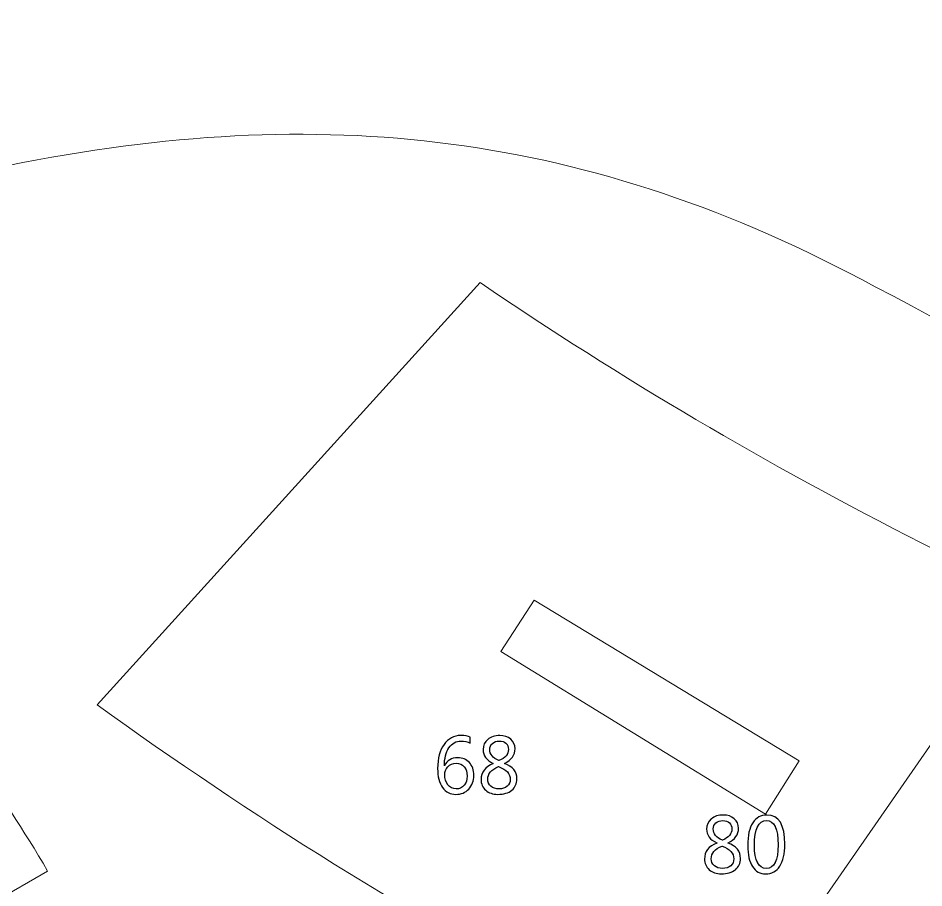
# Model space of a CAD drawing. Header units: centimetres. Extents: x -19.4 to 19.9, y -26.5 to 22.7.
# Drawn here: x 9.52 to 14.239, y -11.9 to -7.37 of the extents above; entities that cross this region are included whole.
import ezdxf

# ---------------------------------------------------------------- set-up
doc = ezdxf.new("R2010")
doc.units = ezdxf.units.CM
doc.header["$MEASUREMENT"] = 0
doc.layers.add('Camada 1', color=7, linetype='Continuous')

msp = doc.modelspace()

# ---------------------------------------------------------------- linework, layer by layer
at = {"layer": 'Camada 1', "color": 7, "lineweight": 9}
for points, knots in [([(7.19645, -11.39078), (7.17834, -11.4777), (7.15261, -11.53528), (7.10658, -11.64964), (7.10658, -11.64964), (7.00426, -11.94824), (6.9458, -12.1205), (7.2625, -12.23736), (7.2625, -12.23736), (7.42524, -12.2847), (7.56222, -12.33634), (7.67792, -12.39158), (7.67792, -12.39158), (8.25612, -12.63074), (8.28379, -13.49284), (8.06222, -14.07244), (8.06222, -14.07244), (7.90312, -14.33174), (8.12985, -14.64468), (8.34635, -14.5721), (8.34635, -14.5721), (8.34635, -14.5721), (10.51261, -13.85516), (10.51261, -13.85516), (10.51261, -13.85516), (10.45027, -13.62004), (10.3866, -13.39248), (10.30282, -13.1574), (10.30282, -13.1574), (10.30282, -13.1574), (9.75943, -13.37982), (9.75943, -13.37982), (9.75943, -13.37982), (9.75943, -13.37982), (9.65196, -13.0734), (9.65196, -13.0734), (9.65196, -13.0734), (9.65196, -13.0734), (10.19293, -12.83964), (10.19293, -12.83964), (10.19293, -12.83964), (10.07545, -12.58512), (9.97469, -12.34292), (9.8446, -12.10114), (9.8446, -12.10114), (9.8446, -12.10114), (9.28561, -12.41004), (9.28561, -12.41004), (9.28561, -12.41004), (9.28561, -12.41004), (9.11823, -12.13246), (9.11823, -12.13246), (9.11823, -12.13246), (9.11823, -12.13246), (9.67372, -11.81196), (9.67372, -11.81196), (9.67372, -11.81196), (9.54626, -11.59628), (9.42556, -11.4123), (9.2911, -11.21652), (9.2911, -11.21652), (9.2911, -11.21652), (8.7758, -11.55694), (8.7758, -11.55694), (8.7758, -11.55694), (8.7758, -11.55694), (8.59966, -11.28924), (8.59966, -11.28924), (8.59966, -11.28924), (8.59966, -11.28924), (9.08363, -10.9607), (9.08363, -10.9607), (9.08363, -10.9607), (8.93983, -10.76064), (8.80629, -10.5467), (8.67396, -10.342), (8.67396, -10.342), (8.67396, -10.342), (8.14573, -10.66632), (8.14573, -10.66632), (8.14573, -10.66632), (8.14573, -10.66632), (8.00262, -10.38486), (8.00262, -10.38486), (8.00262, -10.38486), (8.00262, -10.38486), (8.52443, -10.04256), (8.52443, -10.04256), (8.52443, -10.04256), (8.0212, -9.0515), (8.70751, -8.2985), (9.46802, -8.13704), (9.46802, -8.13704), (11.09261, -7.8101), (12.4897, -7.95706), (13.98482, -8.7694), (13.98482, -8.7694), (14.99996, -9.29474), (16.00137, -9.92246), (16.99467, -10.55402), (16.99467, -10.55402), (17.6037, -10.88394), (18.02344, -11.20762), (18.71948, -11.44536), (18.71948, -11.44536), (18.93572, -11.51192), (19.05844, -11.5514), (19.13972, -11.50868), (19.13972, -11.50868), (19.46327, -10.98524), (19.65925, -10.21248), (19.61815, -8.4746), (19.61815, -8.4746), (19.50839, -6.9784), (19.39746, -6.24118), (19.06685, -5.72082), (19.06685, -5.72082), (18.54663, -5.42754), (16.84974, -5.4812), (14.59497, -5.70444), (14.59497, -5.70444), (13.02089, -5.8212), (11.37442, -6.12376), (9.63661, -6.09544), (9.63661, -6.09544), (8.8524, -6.07016), (8.2565, -5.0562), (7.49029, -3.89738), (7.49029, -3.89738), (7.07465, -3.96578), (6.73533, -3.89846), (6.51279, -3.7086), (6.51279, -3.7086), (6.29751, -3.49826), (6.17681, -3.24938), (6.18123, -2.95512), (6.18123, -2.95512), (6.18213, -2.87114), (6.12349, -2.8403), (6.03036, -2.87408), (6.03036, -2.87408), (4.90413, -3.1053), (3.83605, -3.23604), (2.85293, -3.22862), (2.85293, -3.22862), (2.85293, -3.22862), (2.20467, -3.24034), (2.20467, -3.24034), (2.20467, -3.24034), (1.31001, -3.25706), (0.76008, -3.42442), (0.61744, -3.98142), (0.61744, -3.98142), (0.5844, -4.14354), (0.59169, -5.23704), (0.59013, -5.44748), (0.59013, -5.44748), (0.59013, -5.44748), (0.59369, -7.65022), (0.59369, -7.65022), (0.59369, -7.65022), (0.59369, -7.65022), (2.63687, -7.653), (2.63687, -7.653), (2.63687, -7.653), (2.63687, -7.653), (2.63373, -7.97834), (2.63373, -7.97834), (2.63373, -7.97834), (2.63373, -7.97834), (0.59327, -7.98396), (0.59327, -7.98396), (0.59327, -7.98396), (0.59327, -7.98396), (0.6027, -10.72576), (0.6027, -10.72576), (0.6027, -10.72576), (0.6027, -10.72576), (1.1918, -10.78494), (1.1918, -10.78494), (1.1918, -10.78494), (1.1918, -10.78494), (1.47828, -9.17798), (1.47828, -9.17798), (1.47828, -9.17798), (1.47828, -9.17798), (3.30648, -9.44822), (3.30648, -9.44822), (3.30648, -9.44822), (3.30648, -9.44822), (3.00578, -10.99664), (3.00578, -10.99664), (3.00578, -10.99664), (3.00578, -10.99664), (3.96695, -11.09554), (3.96695, -11.09554), (3.96695, -11.09554), (3.97141, -10.7116), (4.01579, -10.34626), (4.11147, -10.00816), (4.11147, -10.00816), (4.24042, -9.56108), (4.39908, -9.2238), (4.63538, -9.14708), (4.63538, -9.14708), (4.63538, -9.14708), (6.56322, -9.14732), (6.56322, -9.14732), (6.56322, -9.14732), (6.70063, -9.15452), (6.76234, -9.3749), (6.71689, -9.719), (6.71689, -9.719), (6.68061, -10.09176), (6.42141, -10.4), (6.28219, -10.7906), (6.28219, -10.7906), (6.19002, -11.04918), (6.21334, -11.09912), (6.41761, -11.09774), (6.41761, -11.09774), (6.41761, -11.09774), (7.05509, -11.09466), (7.05509, -11.09466), (7.05509, -11.09466), (7.14054, -11.12192), (7.21906, -11.23272), (7.19645, -11.39078)], [0, 0, 0, 0, 0.0172414, 0.0172414, 0.0172414, 0.0172414, 0.0344828, 0.0344828, 0.0344828, 0.0344828, 0.0517241, 0.0517241, 0.0517241, 0.0517241, 0.0689655, 0.0689655, 0.0689655, 0.0689655, 0.0862069, 0.0862069, 0.0862069, 0.0862069, 0.1034483, 0.1034483, 0.1034483, 0.1034483, 0.1206897, 0.1206897, 0.1206897, 0.1206897, 0.137931, 0.137931, 0.137931, 0.137931, 0.1551724, 0.1551724, 0.1551724, 0.1551724, 0.1724138, 0.1724138, 0.1724138, 0.1724138, 0.1896552, 0.1896552, 0.1896552, 0.1896552, 0.2068966, 0.2068966, 0.2068966, 0.2068966, 0.2241379, 0.2241379, 0.2241379, 0.2241379, 0.2413793, 0.2413793, 0.2413793, 0.2413793, 0.2586207, 0.2586207, 0.2586207, 0.2586207, 0.2758621, 0.2758621, 0.2758621, 0.2758621, 0.2931034, 0.2931034, 0.2931034, 0.2931034, 0.3103448, 0.3103448, 0.3103448, 0.3103448, 0.3275862, 0.3275862, 0.3275862, 0.3275862, 0.3448276, 0.3448276, 0.3448276, 0.3448276, 0.362069, 0.362069, 0.362069, 0.362069, 0.3793103, 0.3793103, 0.3793103, 0.3793103, 0.3965517, 0.3965517, 0.3965517, 0.3965517, 0.4137931, 0.4137931, 0.4137931, 0.4137931, 0.4310345, 0.4310345, 0.4310345, 0.4310345, 0.4482759, 0.4482759, 0.4482759, 0.4482759, 0.4655172, 0.4655172, 0.4655172, 0.4655172, 0.4827586, 0.4827586, 0.4827586, 0.4827586, 0.5, 0.5, 0.5, 0.5, 0.5172414, 0.5172414, 0.5172414, 0.5172414, 0.5344828, 0.5344828, 0.5344828, 0.5344828, 0.5517241, 0.5517241, 0.5517241, 0.5517241, 0.5689655, 0.5689655, 0.5689655, 0.5689655, 0.5862069, 0.5862069, 0.5862069, 0.5862069, 0.6034483, 0.6034483, 0.6034483, 0.6034483, 0.6206897, 0.6206897, 0.6206897, 0.6206897, 0.637931, 0.637931, 0.637931, 0.637931, 0.6551724, 0.6551724, 0.6551724, 0.6551724, 0.6724138, 0.6724138, 0.6724138, 0.6724138, 0.6896552, 0.6896552, 0.6896552, 0.6896552, 0.7068966, 0.7068966, 0.7068966, 0.7068966, 0.7241379, 0.7241379, 0.7241379, 0.7241379, 0.7413793, 0.7413793, 0.7413793, 0.7413793, 0.7586207, 0.7586207, 0.7586207, 0.7586207, 0.7758621, 0.7758621, 0.7758621, 0.7758621, 0.7931034, 0.7931034, 0.7931034, 0.7931034, 0.8103448, 0.8103448, 0.8103448, 0.8103448, 0.8275862, 0.8275862, 0.8275862, 0.8275862, 0.8448276, 0.8448276, 0.8448276, 0.8448276, 0.862069, 0.862069, 0.862069, 0.862069, 0.8793103, 0.8793103, 0.8793103, 0.8793103, 0.8965517, 0.8965517, 0.8965517, 0.8965517, 0.9137931, 0.9137931, 0.9137931, 0.9137931, 0.9310345, 0.9310345, 0.9310345, 0.9310345, 0.9482759, 0.9482759, 0.9482759, 0.9482759, 0.9655172, 0.9655172, 0.9655172, 0.9655172, 1, 1, 1, 1]), ([(9.93121, -10.94648), (9.93121, -10.94648), (11.92697, -8.74734), (11.92697, -8.74734), (11.92697, -8.74734), (13.38951, -9.7434), (14.99683, -10.55588), (16.74211, -11.19342), (16.74211, -11.19342), (16.74211, -11.19342), (16.34909, -11.85574), (16.34909, -11.85574), (16.34909, -11.85574), (16.34909, -11.85574), (14.40107, -10.97), (14.40107, -10.97), (14.40107, -10.97), (14.40107, -10.97), (13.53987, -12.21242), (13.53987, -12.21242), (13.53987, -12.21242), (13.53987, -12.21242), (15.61777, -13.17442), (15.61777, -13.17442), (15.61777, -13.17442), (15.61777, -13.17442), (15.27133, -13.78306), (15.27133, -13.78306), (15.27133, -13.78306), (13.30771, -13.05998), (11.53683, -12.10334), (9.93121, -10.94648)], [0, 0, 0, 0, 0.1111111, 0.1111111, 0.1111111, 0.1111111, 0.2222222, 0.2222222, 0.2222222, 0.2222222, 0.3333333, 0.3333333, 0.3333333, 0.3333333, 0.4444444, 0.4444444, 0.4444444, 0.4444444, 0.5555556, 0.5555556, 0.5555556, 0.5555556, 0.6666667, 0.6666667, 0.6666667, 0.6666667, 0.7777778, 0.7777778, 0.7777778, 0.7777778, 1, 1, 1, 1]), ([(12.20825, -10.4015), (12.20825, -10.4015), (12.03535, -10.6694), (12.03535, -10.6694), (12.03535, -10.6694), (12.03535, -10.6694), (13.41313, -11.51678), (13.41313, -11.51678), (13.41313, -11.51678), (13.41313, -11.51678), (13.58967, -11.23796), (13.58967, -11.23796), (13.58967, -11.23796), (13.58967, -11.23796), (12.20825, -10.4015), (12.20825, -10.4015)], [0, 0, 0, 0, 0.2, 0.2, 0.2, 0.2, 0.4, 0.4, 0.4, 0.4, 0.6, 0.6, 0.6, 0.6, 1, 1, 1, 1])]:
    msp.add_open_spline(points, degree=3, knots=knots, dxfattribs=at)
at = {"layer": 'Camada 1', "color": 7}
for points, knots in [([(11.87563, -11.11477), (11.87563, -11.11477), (11.87563, -11.14687), (11.87563, -11.14687), (11.87563, -11.14687), (11.86032, -11.13904), (11.84424, -11.13509), (11.8273, -11.13509), (11.8273, -11.13509), (11.80105, -11.13509), (11.78003, -11.1468), (11.76422, -11.17023), (11.76422, -11.17023), (11.74849, -11.19365), (11.74059, -11.22505), (11.74059, -11.26435), (11.74059, -11.26435), (11.74059, -11.26435), (11.74143, -11.26435), (11.74143, -11.26435), (11.74143, -11.26435), (11.75519, -11.23634), (11.77777, -11.2223), (11.80917, -11.2223), (11.80917, -11.2223), (11.83506, -11.2223), (11.85559, -11.23062), (11.87091, -11.2472), (11.87091, -11.2472), (11.88622, -11.26385), (11.89384, -11.28608), (11.89384, -11.31395), (11.89384, -11.31395), (11.89384, -11.34302), (11.88509, -11.3668), (11.86759, -11.38521), (11.86759, -11.38521), (11.85009, -11.40363), (11.82787, -11.4128), (11.80091, -11.4128), (11.80091, -11.4128), (11.77114, -11.4128), (11.74778, -11.40095), (11.73085, -11.37724), (11.73085, -11.37724), (11.71392, -11.35353), (11.70545, -11.32023), (11.70545, -11.27733), (11.70545, -11.27733), (11.70545, -11.22533), (11.71653, -11.18384), (11.73868, -11.15287), (11.73868, -11.15287), (11.76084, -11.12182), (11.79012, -11.1063), (11.82646, -11.1063), (11.82646, -11.1063), (11.84713, -11.1063), (11.8635, -11.10912), (11.87563, -11.11477)], [0, 0, 0, 0, 0.0625, 0.0625, 0.0625, 0.0625, 0.125, 0.125, 0.125, 0.125, 0.1875, 0.1875, 0.1875, 0.1875, 0.25, 0.25, 0.25, 0.25, 0.3125, 0.3125, 0.3125, 0.3125, 0.375, 0.375, 0.375, 0.375, 0.4375, 0.4375, 0.4375, 0.4375, 0.5, 0.5, 0.5, 0.5, 0.5625, 0.5625, 0.5625, 0.5625, 0.625, 0.625, 0.625, 0.625, 0.6875, 0.6875, 0.6875, 0.6875, 0.75, 0.75, 0.75, 0.75, 0.8125, 0.8125, 0.8125, 0.8125, 0.875, 0.875, 0.875, 0.875, 1, 1, 1, 1]), ([(11.99544, -11.25235), (11.99544, -11.25235), (11.99544, -11.25151), (11.99544, -11.25151), (11.99544, -11.25151), (11.95988, -11.235), (11.9421, -11.21101), (11.9421, -11.17954), (11.9421, -11.17954), (11.9421, -11.15816), (11.95021, -11.14059), (11.96651, -11.1269), (11.96651, -11.1269), (11.98281, -11.11315), (12.00376, -11.1063), (12.02945, -11.1063), (12.02945, -11.1063), (12.05259, -11.1063), (12.07164, -11.11272), (12.08653, -11.12556), (12.08653, -11.12556), (12.10141, -11.13841), (12.10889, -11.15484), (12.10889, -11.17495), (12.10889, -11.17495), (12.10889, -11.20783), (12.09055, -11.2333), (12.05386, -11.25151), (12.05386, -11.25151), (12.05386, -11.25151), (12.05386, -11.25235), (12.05386, -11.25235), (12.05386, -11.25235), (12.09704, -11.26781), (12.11863, -11.29455), (12.11863, -11.33258), (12.11863, -11.33258), (12.11863, -11.35713), (12.10981, -11.3766), (12.09217, -11.39107), (12.09217, -11.39107), (12.0746, -11.40553), (12.05005, -11.4128), (12.01865, -11.4128), (12.01865, -11.4128), (11.99332, -11.4128), (11.97251, -11.4056), (11.95607, -11.39128), (11.95607, -11.39128), (11.9397, -11.37696), (11.93151, -11.35833), (11.93151, -11.33547), (11.93151, -11.33547), (11.93151, -11.29744), (11.95282, -11.26971), (11.99544, -11.25235)], [0, 0, 0, 0, 0.0666667, 0.0666667, 0.0666667, 0.0666667, 0.1333333, 0.1333333, 0.1333333, 0.1333333, 0.2, 0.2, 0.2, 0.2, 0.2666667, 0.2666667, 0.2666667, 0.2666667, 0.3333333, 0.3333333, 0.3333333, 0.3333333, 0.4, 0.4, 0.4, 0.4, 0.4666667, 0.4666667, 0.4666667, 0.4666667, 0.5333333, 0.5333333, 0.5333333, 0.5333333, 0.6, 0.6, 0.6, 0.6, 0.6666667, 0.6666667, 0.6666667, 0.6666667, 0.7333333, 0.7333333, 0.7333333, 0.7333333, 0.8, 0.8, 0.8, 0.8, 0.8666667, 0.8666667, 0.8666667, 0.8666667, 1, 1, 1, 1]), ([(12.07418, -11.17919), (12.07418, -11.1655), (12.06988, -11.15477), (12.06134, -11.14687), (12.06134, -11.14687), (12.0528, -11.13904), (12.04109, -11.13509), (12.02634, -11.13509), (12.02634, -11.13509), (12.01251, -11.13509), (12.0008, -11.13918), (11.9912, -11.14744), (11.9912, -11.14744), (11.98161, -11.15562), (11.97681, -11.16606), (11.97681, -11.17876), (11.97681, -11.17876), (11.97681, -11.20459), (11.9929, -11.22399), (12.02507, -11.23711), (12.02507, -11.23711), (12.05781, -11.22357), (12.07418, -11.20431), (12.07418, -11.17919)], [0, 0, 0, 0, 0.1428571, 0.1428571, 0.1428571, 0.1428571, 0.2857143, 0.2857143, 0.2857143, 0.2857143, 0.4285714, 0.4285714, 0.4285714, 0.4285714, 0.5714286, 0.5714286, 0.5714286, 0.5714286, 0.7142857, 0.7142857, 0.7142857, 0.7142857, 1, 1, 1, 1]), ([(11.80162, -11.25108), (11.78412, -11.25108), (11.76994, -11.25701), (11.75907, -11.26886), (11.75907, -11.26886), (11.74814, -11.28079), (11.7427, -11.29476), (11.7427, -11.31092), (11.7427, -11.31092), (11.7427, -11.33124), (11.74814, -11.34852), (11.75893, -11.36292), (11.75893, -11.36292), (11.76973, -11.37724), (11.78412, -11.38444), (11.80204, -11.38444), (11.80204, -11.38444), (11.81912, -11.38444), (11.83295, -11.37816), (11.84339, -11.36567), (11.84339, -11.36567), (11.8539, -11.35318), (11.85912, -11.33738), (11.85912, -11.31818), (11.85912, -11.31818), (11.85912, -11.29716), (11.85411, -11.28079), (11.84402, -11.26886), (11.84402, -11.26886), (11.83393, -11.25701), (11.81982, -11.25108), (11.80162, -11.25108)], [0, 0, 0, 0, 0.1111111, 0.1111111, 0.1111111, 0.1111111, 0.2222222, 0.2222222, 0.2222222, 0.2222222, 0.3333333, 0.3333333, 0.3333333, 0.3333333, 0.4444444, 0.4444444, 0.4444444, 0.4444444, 0.5555556, 0.5555556, 0.5555556, 0.5555556, 0.6666667, 0.6666667, 0.6666667, 0.6666667, 0.7777778, 0.7777778, 0.7777778, 0.7777778, 1, 1, 1, 1]), ([(12.02281, -11.26844), (11.98507, -11.28347), (11.96623, -11.30534), (11.96623, -11.33392), (11.96623, -11.33392), (11.96623, -11.34866), (11.97173, -11.3608), (11.98267, -11.37025), (11.98267, -11.37025), (11.9936, -11.37971), (12.008, -11.38444), (12.02592, -11.38444), (12.02592, -11.38444), (12.04299, -11.38444), (12.05689, -11.37978), (12.06769, -11.37047), (12.06769, -11.37047), (12.07848, -11.36115), (12.08392, -11.34937), (12.08392, -11.33512), (12.08392, -11.33512), (12.08392, -11.30534), (12.06353, -11.28305), (12.02281, -11.26844)], [0, 0, 0, 0, 0.1428571, 0.1428571, 0.1428571, 0.1428571, 0.2857143, 0.2857143, 0.2857143, 0.2857143, 0.4285714, 0.4285714, 0.4285714, 0.4285714, 0.5714286, 0.5714286, 0.5714286, 0.5714286, 0.7142857, 0.7142857, 0.7142857, 0.7142857, 1, 1, 1, 1]), ([(13.15994, -11.66639), (13.15994, -11.66639), (13.15994, -11.66555), (13.15994, -11.66555), (13.15994, -11.66555), (13.12438, -11.64904), (13.1066, -11.62505), (13.1066, -11.59358), (13.1066, -11.59358), (13.1066, -11.5722), (13.11471, -11.55463), (13.13101, -11.54094), (13.13101, -11.54094), (13.14731, -11.52719), (13.16826, -11.52034), (13.19395, -11.52034), (13.19395, -11.52034), (13.21709, -11.52034), (13.23614, -11.52676), (13.25103, -11.5396), (13.25103, -11.5396), (13.26591, -11.55245), (13.27339, -11.56888), (13.27339, -11.58899), (13.27339, -11.58899), (13.27339, -11.62187), (13.25505, -11.64734), (13.21836, -11.66555), (13.21836, -11.66555), (13.21836, -11.66555), (13.21836, -11.66639), (13.21836, -11.66639), (13.21836, -11.66639), (13.26154, -11.68185), (13.28313, -11.70859), (13.28313, -11.74662), (13.28313, -11.74662), (13.28313, -11.77117), (13.27431, -11.79064), (13.25667, -11.80511), (13.25667, -11.80511), (13.2391, -11.81957), (13.21455, -11.82684), (13.18315, -11.82684), (13.18315, -11.82684), (13.15782, -11.82684), (13.13701, -11.81964), (13.12057, -11.80532), (13.12057, -11.80532), (13.1042, -11.791), (13.09601, -11.77237), (13.09601, -11.74951), (13.09601, -11.74951), (13.09601, -11.71148), (13.11732, -11.68375), (13.15994, -11.66639)], [0, 0, 0, 0, 0.0666667, 0.0666667, 0.0666667, 0.0666667, 0.1333333, 0.1333333, 0.1333333, 0.1333333, 0.2, 0.2, 0.2, 0.2, 0.2666667, 0.2666667, 0.2666667, 0.2666667, 0.3333333, 0.3333333, 0.3333333, 0.3333333, 0.4, 0.4, 0.4, 0.4, 0.4666667, 0.4666667, 0.4666667, 0.4666667, 0.5333333, 0.5333333, 0.5333333, 0.5333333, 0.6, 0.6, 0.6, 0.6, 0.6666667, 0.6666667, 0.6666667, 0.6666667, 0.7333333, 0.7333333, 0.7333333, 0.7333333, 0.8, 0.8, 0.8, 0.8, 0.8666667, 0.8666667, 0.8666667, 0.8666667, 1, 1, 1, 1]), ([(13.23868, -11.59323), (13.23868, -11.57954), (13.23438, -11.56881), (13.22584, -11.56091), (13.22584, -11.56091), (13.2173, -11.55308), (13.20559, -11.54913), (13.19084, -11.54913), (13.19084, -11.54913), (13.17701, -11.54913), (13.1653, -11.55322), (13.1557, -11.56148), (13.1557, -11.56148), (13.14611, -11.56966), (13.14131, -11.5801), (13.14131, -11.5928), (13.14131, -11.5928), (13.14131, -11.61863), (13.1574, -11.63803), (13.18957, -11.65115), (13.18957, -11.65115), (13.22231, -11.63761), (13.23868, -11.61835), (13.23868, -11.59323)], [0, 0, 0, 0, 0.1428571, 0.1428571, 0.1428571, 0.1428571, 0.2857143, 0.2857143, 0.2857143, 0.2857143, 0.4285714, 0.4285714, 0.4285714, 0.4285714, 0.5714286, 0.5714286, 0.5714286, 0.5714286, 0.7142857, 0.7142857, 0.7142857, 0.7142857, 1, 1, 1, 1]), ([(13.41465, -11.82684), (13.3853, -11.82684), (13.36236, -11.81421), (13.34593, -11.78902), (13.34593, -11.78902), (13.32949, -11.76376), (13.32123, -11.72728), (13.32123, -11.67959), (13.32123, -11.67959), (13.32123, -11.62716), (13.32984, -11.58758), (13.34698, -11.5607), (13.34698, -11.5607), (13.36413, -11.53382), (13.38889, -11.52034), (13.42128, -11.52034), (13.42128, -11.52034), (13.4833, -11.52034), (13.51427, -11.571), (13.51427, -11.67232), (13.51427, -11.67232), (13.51427, -11.72256), (13.50552, -11.7608), (13.48803, -11.78726), (13.48803, -11.78726), (13.47053, -11.81365), (13.44605, -11.82684), (13.41465, -11.82684)], [0, 0, 0, 0, 0.125, 0.125, 0.125, 0.125, 0.25, 0.25, 0.25, 0.25, 0.375, 0.375, 0.375, 0.375, 0.5, 0.5, 0.5, 0.5, 0.625, 0.625, 0.625, 0.625, 0.75, 0.75, 0.75, 0.75, 1, 1, 1, 1]), ([(13.41937, -11.54913), (13.37711, -11.54913), (13.35594, -11.5921), (13.35594, -11.67804), (13.35594, -11.67804), (13.35594, -11.75833), (13.37669, -11.79848), (13.41818, -11.79848), (13.41818, -11.79848), (13.4591, -11.79848), (13.47956, -11.75762), (13.47956, -11.67599), (13.47956, -11.67599), (13.47956, -11.59139), (13.45952, -11.54913), (13.41937, -11.54913)], [0, 0, 0, 0, 0.2, 0.2, 0.2, 0.2, 0.4, 0.4, 0.4, 0.4, 0.6, 0.6, 0.6, 0.6, 1, 1, 1, 1]), ([(13.18731, -11.68248), (13.14957, -11.69751), (13.13073, -11.71938), (13.13073, -11.74796), (13.13073, -11.74796), (13.13073, -11.7627), (13.13623, -11.77484), (13.14717, -11.78429), (13.14717, -11.78429), (13.1581, -11.79375), (13.1725, -11.79848), (13.19042, -11.79848), (13.19042, -11.79848), (13.20749, -11.79848), (13.22139, -11.79382), (13.23219, -11.78451), (13.23219, -11.78451), (13.24298, -11.77519), (13.24842, -11.76341), (13.24842, -11.74916), (13.24842, -11.74916), (13.24842, -11.71938), (13.22803, -11.69709), (13.18731, -11.68248)], [0, 0, 0, 0, 0.1428571, 0.1428571, 0.1428571, 0.1428571, 0.2857143, 0.2857143, 0.2857143, 0.2857143, 0.4285714, 0.4285714, 0.4285714, 0.4285714, 0.5714286, 0.5714286, 0.5714286, 0.5714286, 0.7142857, 0.7142857, 0.7142857, 0.7142857, 1, 1, 1, 1])]:
    msp.add_open_spline(points, degree=3, knots=knots, dxfattribs=at)
at = {"layer": 'Camada 1', "color": 250, "lineweight": 9}
for points, knots in [([(11.87563, -11.11477), (11.87563, -11.11477), (11.87563, -11.14687), (11.87563, -11.14687), (11.87563, -11.14687), (11.86032, -11.13904), (11.84424, -11.13509), (11.8273, -11.13509), (11.8273, -11.13509), (11.80105, -11.13509), (11.78003, -11.1468), (11.76422, -11.17023), (11.76422, -11.17023), (11.74849, -11.19365), (11.74059, -11.22505), (11.74059, -11.26435), (11.74059, -11.26435), (11.74059, -11.26435), (11.74143, -11.26435), (11.74143, -11.26435), (11.74143, -11.26435), (11.75519, -11.23634), (11.77777, -11.2223), (11.80917, -11.2223), (11.80917, -11.2223), (11.83506, -11.2223), (11.85559, -11.23062), (11.87091, -11.2472), (11.87091, -11.2472), (11.88622, -11.26385), (11.89384, -11.28608), (11.89384, -11.31395), (11.89384, -11.31395), (11.89384, -11.34302), (11.88509, -11.3668), (11.86759, -11.38521), (11.86759, -11.38521), (11.85009, -11.40363), (11.82787, -11.4128), (11.80091, -11.4128), (11.80091, -11.4128), (11.77114, -11.4128), (11.74778, -11.40095), (11.73085, -11.37724), (11.73085, -11.37724), (11.71392, -11.35353), (11.70545, -11.32023), (11.70545, -11.27733), (11.70545, -11.27733), (11.70545, -11.22533), (11.71653, -11.18384), (11.73868, -11.15287), (11.73868, -11.15287), (11.76084, -11.12182), (11.79012, -11.1063), (11.82646, -11.1063), (11.82646, -11.1063), (11.84713, -11.1063), (11.8635, -11.10912), (11.87563, -11.11477)], [0, 0, 0, 0, 0.0625, 0.0625, 0.0625, 0.0625, 0.125, 0.125, 0.125, 0.125, 0.1875, 0.1875, 0.1875, 0.1875, 0.25, 0.25, 0.25, 0.25, 0.3125, 0.3125, 0.3125, 0.3125, 0.375, 0.375, 0.375, 0.375, 0.4375, 0.4375, 0.4375, 0.4375, 0.5, 0.5, 0.5, 0.5, 0.5625, 0.5625, 0.5625, 0.5625, 0.625, 0.625, 0.625, 0.625, 0.6875, 0.6875, 0.6875, 0.6875, 0.75, 0.75, 0.75, 0.75, 0.8125, 0.8125, 0.8125, 0.8125, 0.875, 0.875, 0.875, 0.875, 1, 1, 1, 1]), ([(11.99544, -11.25235), (11.99544, -11.25235), (11.99544, -11.25151), (11.99544, -11.25151), (11.99544, -11.25151), (11.95988, -11.235), (11.9421, -11.21101), (11.9421, -11.17954), (11.9421, -11.17954), (11.9421, -11.15816), (11.95021, -11.14059), (11.96651, -11.1269), (11.96651, -11.1269), (11.98281, -11.11315), (12.00376, -11.1063), (12.02945, -11.1063), (12.02945, -11.1063), (12.05259, -11.1063), (12.07164, -11.11272), (12.08653, -11.12556), (12.08653, -11.12556), (12.10141, -11.13841), (12.10889, -11.15484), (12.10889, -11.17495), (12.10889, -11.17495), (12.10889, -11.20783), (12.09055, -11.2333), (12.05386, -11.25151), (12.05386, -11.25151), (12.05386, -11.25151), (12.05386, -11.25235), (12.05386, -11.25235), (12.05386, -11.25235), (12.09704, -11.26781), (12.11863, -11.29455), (12.11863, -11.33258), (12.11863, -11.33258), (12.11863, -11.35713), (12.10981, -11.3766), (12.09217, -11.39107), (12.09217, -11.39107), (12.0746, -11.40553), (12.05005, -11.4128), (12.01865, -11.4128), (12.01865, -11.4128), (11.99332, -11.4128), (11.97251, -11.4056), (11.95607, -11.39128), (11.95607, -11.39128), (11.9397, -11.37696), (11.93151, -11.35833), (11.93151, -11.33547), (11.93151, -11.33547), (11.93151, -11.29744), (11.95282, -11.26971), (11.99544, -11.25235)], [0, 0, 0, 0, 0.0666667, 0.0666667, 0.0666667, 0.0666667, 0.1333333, 0.1333333, 0.1333333, 0.1333333, 0.2, 0.2, 0.2, 0.2, 0.2666667, 0.2666667, 0.2666667, 0.2666667, 0.3333333, 0.3333333, 0.3333333, 0.3333333, 0.4, 0.4, 0.4, 0.4, 0.4666667, 0.4666667, 0.4666667, 0.4666667, 0.5333333, 0.5333333, 0.5333333, 0.5333333, 0.6, 0.6, 0.6, 0.6, 0.6666667, 0.6666667, 0.6666667, 0.6666667, 0.7333333, 0.7333333, 0.7333333, 0.7333333, 0.8, 0.8, 0.8, 0.8, 0.8666667, 0.8666667, 0.8666667, 0.8666667, 1, 1, 1, 1]), ([(12.07418, -11.17919), (12.07418, -11.1655), (12.06988, -11.15477), (12.06134, -11.14687), (12.06134, -11.14687), (12.0528, -11.13904), (12.04109, -11.13509), (12.02634, -11.13509), (12.02634, -11.13509), (12.01251, -11.13509), (12.0008, -11.13918), (11.9912, -11.14744), (11.9912, -11.14744), (11.98161, -11.15562), (11.97681, -11.16606), (11.97681, -11.17876), (11.97681, -11.17876), (11.97681, -11.20459), (11.9929, -11.22399), (12.02507, -11.23711), (12.02507, -11.23711), (12.05781, -11.22357), (12.07418, -11.20431), (12.07418, -11.17919)], [0, 0, 0, 0, 0.1428571, 0.1428571, 0.1428571, 0.1428571, 0.2857143, 0.2857143, 0.2857143, 0.2857143, 0.4285714, 0.4285714, 0.4285714, 0.4285714, 0.5714286, 0.5714286, 0.5714286, 0.5714286, 0.7142857, 0.7142857, 0.7142857, 0.7142857, 1, 1, 1, 1]), ([(11.80162, -11.25108), (11.78412, -11.25108), (11.76994, -11.25701), (11.75907, -11.26886), (11.75907, -11.26886), (11.74814, -11.28079), (11.7427, -11.29476), (11.7427, -11.31092), (11.7427, -11.31092), (11.7427, -11.33124), (11.74814, -11.34852), (11.75893, -11.36292), (11.75893, -11.36292), (11.76973, -11.37724), (11.78412, -11.38444), (11.80204, -11.38444), (11.80204, -11.38444), (11.81912, -11.38444), (11.83295, -11.37816), (11.84339, -11.36567), (11.84339, -11.36567), (11.8539, -11.35318), (11.85912, -11.33738), (11.85912, -11.31818), (11.85912, -11.31818), (11.85912, -11.29716), (11.85411, -11.28079), (11.84402, -11.26886), (11.84402, -11.26886), (11.83393, -11.25701), (11.81982, -11.25108), (11.80162, -11.25108)], [0, 0, 0, 0, 0.1111111, 0.1111111, 0.1111111, 0.1111111, 0.2222222, 0.2222222, 0.2222222, 0.2222222, 0.3333333, 0.3333333, 0.3333333, 0.3333333, 0.4444444, 0.4444444, 0.4444444, 0.4444444, 0.5555556, 0.5555556, 0.5555556, 0.5555556, 0.6666667, 0.6666667, 0.6666667, 0.6666667, 0.7777778, 0.7777778, 0.7777778, 0.7777778, 1, 1, 1, 1]), ([(12.02281, -11.26844), (11.98507, -11.28347), (11.96623, -11.30534), (11.96623, -11.33392), (11.96623, -11.33392), (11.96623, -11.34866), (11.97173, -11.3608), (11.98267, -11.37025), (11.98267, -11.37025), (11.9936, -11.37971), (12.008, -11.38444), (12.02592, -11.38444), (12.02592, -11.38444), (12.04299, -11.38444), (12.05689, -11.37978), (12.06769, -11.37047), (12.06769, -11.37047), (12.07848, -11.36115), (12.08392, -11.34937), (12.08392, -11.33512), (12.08392, -11.33512), (12.08392, -11.30534), (12.06353, -11.28305), (12.02281, -11.26844)], [0, 0, 0, 0, 0.1428571, 0.1428571, 0.1428571, 0.1428571, 0.2857143, 0.2857143, 0.2857143, 0.2857143, 0.4285714, 0.4285714, 0.4285714, 0.4285714, 0.5714286, 0.5714286, 0.5714286, 0.5714286, 0.7142857, 0.7142857, 0.7142857, 0.7142857, 1, 1, 1, 1]), ([(13.15994, -11.66639), (13.15994, -11.66639), (13.15994, -11.66555), (13.15994, -11.66555), (13.15994, -11.66555), (13.12438, -11.64904), (13.1066, -11.62505), (13.1066, -11.59358), (13.1066, -11.59358), (13.1066, -11.5722), (13.11471, -11.55463), (13.13101, -11.54094), (13.13101, -11.54094), (13.14731, -11.52719), (13.16826, -11.52034), (13.19395, -11.52034), (13.19395, -11.52034), (13.21709, -11.52034), (13.23614, -11.52676), (13.25103, -11.5396), (13.25103, -11.5396), (13.26591, -11.55245), (13.27339, -11.56888), (13.27339, -11.58899), (13.27339, -11.58899), (13.27339, -11.62187), (13.25505, -11.64734), (13.21836, -11.66555), (13.21836, -11.66555), (13.21836, -11.66555), (13.21836, -11.66639), (13.21836, -11.66639), (13.21836, -11.66639), (13.26154, -11.68185), (13.28313, -11.70859), (13.28313, -11.74662), (13.28313, -11.74662), (13.28313, -11.77117), (13.27431, -11.79064), (13.25667, -11.80511), (13.25667, -11.80511), (13.2391, -11.81957), (13.21455, -11.82684), (13.18315, -11.82684), (13.18315, -11.82684), (13.15782, -11.82684), (13.13701, -11.81964), (13.12057, -11.80532), (13.12057, -11.80532), (13.1042, -11.791), (13.09601, -11.77237), (13.09601, -11.74951), (13.09601, -11.74951), (13.09601, -11.71148), (13.11732, -11.68375), (13.15994, -11.66639)], [0, 0, 0, 0, 0.0666667, 0.0666667, 0.0666667, 0.0666667, 0.1333333, 0.1333333, 0.1333333, 0.1333333, 0.2, 0.2, 0.2, 0.2, 0.2666667, 0.2666667, 0.2666667, 0.2666667, 0.3333333, 0.3333333, 0.3333333, 0.3333333, 0.4, 0.4, 0.4, 0.4, 0.4666667, 0.4666667, 0.4666667, 0.4666667, 0.5333333, 0.5333333, 0.5333333, 0.5333333, 0.6, 0.6, 0.6, 0.6, 0.6666667, 0.6666667, 0.6666667, 0.6666667, 0.7333333, 0.7333333, 0.7333333, 0.7333333, 0.8, 0.8, 0.8, 0.8, 0.8666667, 0.8666667, 0.8666667, 0.8666667, 1, 1, 1, 1]), ([(13.23868, -11.59323), (13.23868, -11.57954), (13.23438, -11.56881), (13.22584, -11.56091), (13.22584, -11.56091), (13.2173, -11.55308), (13.20559, -11.54913), (13.19084, -11.54913), (13.19084, -11.54913), (13.17701, -11.54913), (13.1653, -11.55322), (13.1557, -11.56148), (13.1557, -11.56148), (13.14611, -11.56966), (13.14131, -11.5801), (13.14131, -11.5928), (13.14131, -11.5928), (13.14131, -11.61863), (13.1574, -11.63803), (13.18957, -11.65115), (13.18957, -11.65115), (13.22231, -11.63761), (13.23868, -11.61835), (13.23868, -11.59323)], [0, 0, 0, 0, 0.1428571, 0.1428571, 0.1428571, 0.1428571, 0.2857143, 0.2857143, 0.2857143, 0.2857143, 0.4285714, 0.4285714, 0.4285714, 0.4285714, 0.5714286, 0.5714286, 0.5714286, 0.5714286, 0.7142857, 0.7142857, 0.7142857, 0.7142857, 1, 1, 1, 1]), ([(13.41465, -11.82684), (13.3853, -11.82684), (13.36236, -11.81421), (13.34593, -11.78902), (13.34593, -11.78902), (13.32949, -11.76376), (13.32123, -11.72728), (13.32123, -11.67959), (13.32123, -11.67959), (13.32123, -11.62716), (13.32984, -11.58758), (13.34698, -11.5607), (13.34698, -11.5607), (13.36413, -11.53382), (13.38889, -11.52034), (13.42128, -11.52034), (13.42128, -11.52034), (13.4833, -11.52034), (13.51427, -11.571), (13.51427, -11.67232), (13.51427, -11.67232), (13.51427, -11.72256), (13.50552, -11.7608), (13.48803, -11.78726), (13.48803, -11.78726), (13.47053, -11.81365), (13.44605, -11.82684), (13.41465, -11.82684)], [0, 0, 0, 0, 0.125, 0.125, 0.125, 0.125, 0.25, 0.25, 0.25, 0.25, 0.375, 0.375, 0.375, 0.375, 0.5, 0.5, 0.5, 0.5, 0.625, 0.625, 0.625, 0.625, 0.75, 0.75, 0.75, 0.75, 1, 1, 1, 1]), ([(13.41937, -11.54913), (13.37711, -11.54913), (13.35594, -11.5921), (13.35594, -11.67804), (13.35594, -11.67804), (13.35594, -11.75833), (13.37669, -11.79848), (13.41818, -11.79848), (13.41818, -11.79848), (13.4591, -11.79848), (13.47956, -11.75762), (13.47956, -11.67599), (13.47956, -11.67599), (13.47956, -11.59139), (13.45952, -11.54913), (13.41937, -11.54913)], [0, 0, 0, 0, 0.2, 0.2, 0.2, 0.2, 0.4, 0.4, 0.4, 0.4, 0.6, 0.6, 0.6, 0.6, 1, 1, 1, 1]), ([(13.18731, -11.68248), (13.14957, -11.69751), (13.13073, -11.71938), (13.13073, -11.74796), (13.13073, -11.74796), (13.13073, -11.7627), (13.13623, -11.77484), (13.14717, -11.78429), (13.14717, -11.78429), (13.1581, -11.79375), (13.1725, -11.79848), (13.19042, -11.79848), (13.19042, -11.79848), (13.20749, -11.79848), (13.22139, -11.79382), (13.23219, -11.78451), (13.23219, -11.78451), (13.24298, -11.77519), (13.24842, -11.76341), (13.24842, -11.74916), (13.24842, -11.74916), (13.24842, -11.71938), (13.22803, -11.69709), (13.18731, -11.68248)], [0, 0, 0, 0, 0.1428571, 0.1428571, 0.1428571, 0.1428571, 0.2857143, 0.2857143, 0.2857143, 0.2857143, 0.4285714, 0.4285714, 0.4285714, 0.4285714, 0.5714286, 0.5714286, 0.5714286, 0.5714286, 0.7142857, 0.7142857, 0.7142857, 0.7142857, 1, 1, 1, 1])]:
    msp.add_open_spline(points, degree=3, knots=knots, dxfattribs=at)

doc.saveas('drawing.dxf')
